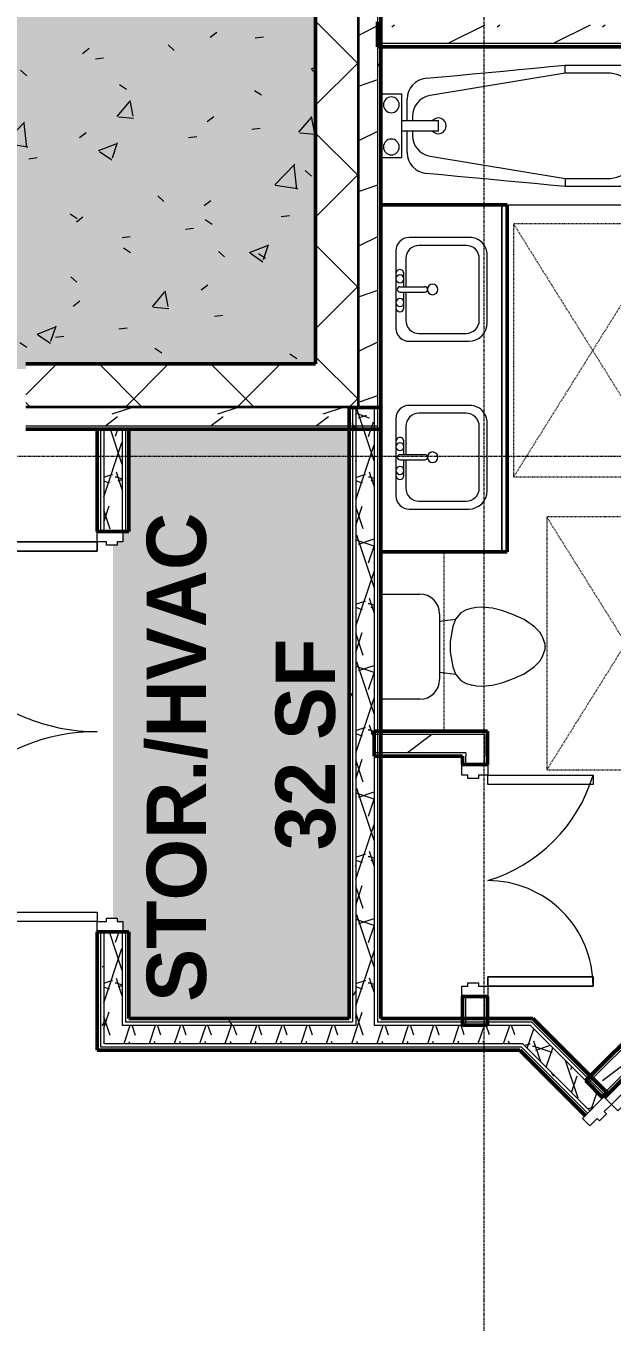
# Model space of a CAD drawing. Extents: x -4294 to -464, y 9706 to 12475.
# Drawn here: x -2587.3 to -2476.1, y 11683 to 11928.9 of the extents above; entities that cross this region are included whole.
import ezdxf

# ---------------------------------------------------------------- set-up
doc = ezdxf.new("R2010")
doc.units = 0
doc.linetypes.add('Dash', pattern=[0.25, 0.125, -0.125])
doc.linetypes.add('Grid Line 1_2_', pattern=[0.875, 0.5, -0.125, 0.125, -0.125])
for name, color, linetype, lineweight in [('0-1', 7, 'Continuous', 5), ('0-2', 50, 'Continuous', 13), ('A-AREA-IDEN', 2, 'Continuous', 9), ('A-DOOR', 31, 'Continuous', 13), ('A-DOOR-1', 7, 'Continuous', 9), ('A-DOOR-2', 90, 'Continuous', 20), ('A-DOOR-5', 31, 'Continuous', 20), ('A-DOOR-6', 31, 'Continuous', 9), ('A-DOOR-FRAM', 31, 'Continuous', 20), ('A-FLOR-PATT-2', 8, 'Continuous', 9), ('A-GENM-HDLN-1', 7, 'Dash', 9), ('A-WALL', 113, 'Continuous', 13), ('A-WALL-2', 250, 'Continuous', 50), ('A-WALL-3', 50, 'Continuous', 13), ('A-WALL-4', 113, 'Continuous', 50), ('A-WALL-PATT-1', 7, 'Continuous', 9), ('A-WALL-PATT-2', 8, 'Continuous', 9), ('A-WALL-PATT-5', 111, 'Continuous', 9), ('I-WALL-1', 2, 'Continuous', 50), ('P-SANR-FIXT-1', 7, 'Continuous', 9), ('Q-CASE-1', 250, 'Continuous', 50), ('Q-CASE-2', 7, 'Continuous', 9), ('Q-CASE-HDLN-1', 7, 'Dash', 9), ('S-GRID-1', 1, 'Grid Line 1_2_', 9)]:
    doc.layers.add(name, color=color, linetype=linetype, lineweight=lineweight)
doc.layers.add('A-AREA-PATT-2', color=7, linetype='Continuous', lineweight=9, transparency=1)
doc.styles.add('Century Gothic_B', font='Gothicb.ttf', dxfattribs={"height": 11.25})
pattern_1 = [(0, (0, 0), (38.4, 9.6), [1.584, -27.216, 1.584, -27.216, -153.6]), (0, (0, 0), (38.4, 9.6), [-57.6, 1.584, -56.016, 1.584, -27.216, -67.2]), (0, (0, 0), (38.4, 9.6), [-144, 1.584, -17.616, 1.584, -46.416]), (120, (14.4, 4.8), (-27.513844, 28.4553755), [1.584, -27.216, 1.584, -27.216, -153.6]), (120, (14.4, 4.8), (-27.513844, 28.4553755), [-57.6, 1.584, -56.016, 1.584, -27.216, -67.2]), (120, (14.4, 4.8), (-27.513844, 28.4553755), [-144, 1.584, -17.616, 1.584, -46.416]), (240, (19.2, 24), (-10.886156, -38.0553755), [1.584, -27.216, 1.584, -27.216, -153.6]), (240, (19.2, 24), (-10.886156, -38.0553755), [-57.6, 1.584, -56.016, 1.584, -27.216, -67.2]), (240, (19.2, 24), (-10.886156, -38.0553755), [-144, 1.584, -17.616, 1.584, -46.416])]
pattern_2 = [(216.87, (7.997, 19.992), (59.9755286, 39.9843071), [9.996, -89.964]), (206.565, (19.992, 13.994), (-19.991807, -19.992219), [22.352, -22.352]), (198.435, (19.992, 3.998), (-39.983821, -19.991955), [12.644, -50.576])]
pattern_3 = [(161.57, (0.6, 0.6), (-4.80033747, -0.00041462), [0, -34.152, 3.792, 0]), (18.43, (-0.6, 0.6), (-4.80033747, 0.00041462), [0, -34.152, 3.792, 0]), (108.43, (0.6, 0.6), (2.39913218, -12.00105099), [11.382, -26.562]), (71.57, (-0.6, 0.6), (2.39913218, 12.00105099), [11.382, -26.562])]
pattern_4 = [(45, (0, 0), (-10.606602, 10.606602), []), (135, (0, 0), (-10.606602, -10.606602), [])]

# ---------------------------------------------------------------- blocks, each defined once
blk = doc.blocks.new('Bath Tub - Maestro - 60_x30_-V51-FLOOR PLAN - 2ND FLOOR')
at = {"layer": 'P-SANR-FIXT-1'}
for p, q in [((35, -3.5), (51, -3.5)), ((35, -5), (35, -3.5)), ((35, -5), (9.35, -9.26)), ((43, -5), (35, -5)), ((4, -9), (0, -9)), ((4, -14), (4, -9)), ((57, -9.5), (57, -20.5)), ((5, -14), (5, -9.96)), ((49, -19), (49, -11)), ((4, -16), (4, -14)), ((4, -14), (10.94, -14)), ((6, -13.2), (6, -14)), ((10.94, -16), (10.94, -14)), ((4, -21), (4, -16)), ((10.94, -16), (4, -16)), ((5, -20.04), (5, -16)), ((6, -16), (6, -16.8)), ((0, -21), (4, -21)), ((9.35, -20.74), (35, -25)), ((35, -25), (35, -26.5)), ((35, -25), (43, -25)), ((51, -26.5), (35, -26.5)), ((24, -30), (60, -30))]:
    blk.add_line(p, q, dxfattribs=at)
at = {"layer": 'P-SANR-FIXT-1', "flags": 128}
for points in [[(8.63, -5.97), (11.56, -5.7), (14.49, -5.42), (17.42, -5.15), (20.35, -4.87), (23.28, -4.6), (26.21, -4.32), (29.14, -4.05), (32.07, -3.77), (35, -3.5)], [(35, -26.5), (32.07, -26.23), (29.14, -25.95), (26.21, -25.68), (23.28, -25.4), (20.35, -25.13), (17.42, -24.85), (14.49, -24.58), (11.56, -24.3), (8.63, -24.03)]]:
    blk.add_lwpolyline(points, dxfattribs=at)
at = {"layer": 'P-SANR-FIXT-1'}
for centre, radius, start, end in [((51, -9.5), 6, 0, 90), ((9, -9.96), 4, 95.3558, 180), ((43, -11), 6, 360, 90), ((2, -11), 1.5, 0, 180), ((10, -13.2), 4, 99.4223, 180), ((2, -11), 1.5, 180, 360), ((10.94, -15), 1.5, 0, 137.9289), ((10, -16.8), 4, 180, 260.5777), ((10.94, -15), 1.5, 222.0711, 360), ((2, -19), 1.5, 0, 180), ((2, -19), 1.5, 180, 360), ((43, -19), 6, 270, 0), ((9, -20.04), 4, 180, 264.6442), ((51, -20.5), 6, 270, 0)]:
    blk.add_arc(centre, radius, start, end, dxfattribs=at)
blk = doc.blocks.new('Toilet-Domestic-3D - Toilet-Domestic-3D-V17-FLOOR PLAN - 2ND FLOOR')
at = {"layer": 'P-SANR-FIXT-1'}
for p, q in [((-9.98, 11.75), (-9.98, 19.18)), ((9.98, 19.18), (9.98, 11.75)), ((6.25, 8.02), (-6.25, 8.02)), ((-4.86, 8.02), (-5.21, 5)), ((4.86, 8.02), (5.21, 5)), ((-5.21, 5), (-6.4, 4)), ((-3.84, 5.5), (-5.21, 5)), ((-1, 6), (-3.84, 5.5)), ((1, 6), (-1, 6)), ((3.84, 5.5), (1, 6)), ((5.21, 5), (3.84, 5.5)), ((6.4, 4), (5.21, 5)), ((-6.97, 3), (-7.24, 2)), ((-6.4, 4), (-6.97, 3)), ((6.97, 3), (6.4, 4)), ((7.24, 2), (6.97, 3)), ((-7.41, 1), (-7.5, 0)), ((-7.24, 2), (-7.41, 1)), ((7.41, 1), (7.24, 2)), ((7.5, 0), (7.41, 1)), ((-7.5, 0), (-7.33, -1.99)), ((-7.33, -1.99), (-6.79, -4)), ((6.79, -4), (7.33, -1.99)), ((7.33, -1.99), (7.5, 0)), ((-6.79, -4), (-6.06, -6)), ((6.06, -6), (6.79, -4)), ((-6.06, -6), (-5.13, -8)), ((5.13, -8), (6.06, -6)), ((-5.13, -8), (-3.74, -10)), ((3.74, -10), (5.13, -8)), ((-3.74, -10), (-2.74, -11)), ((-2.74, -11), (-1.87, -11.5)), ((-1.87, -11.5), (-0.5, -12)), ((-0.5, -12), (0.5, -12)), ((0.5, -12), (1.87, -11.5)), ((1.87, -11.5), (2.74, -11)), ((2.74, -11), (3.74, -10))]:
    blk.add_line(p, q, dxfattribs=at)
for centre, start, end in [((-6.25, 11.75), 180, 270), ((6.25, 11.75), 270, 360)]:
    blk.add_arc(centre, 3.73, start, end, dxfattribs=at)
blk = doc.blocks.new('OD_CW_Upper Cabinet - OD_CW_Upper Cabinet-1867077-FLOOR PLAN - 2ND FLOOR')
at = {"layer": 'Q-CASE-HDLN-1'}
for p, q in [((0.74, -24), (0.74, -12)), ((0.74, -12), (34.74, -12)), ((34.74, -12), (34.74, -24)), ((34.74, -24), (0.74, -24))]:
    blk.add_line(p, q, dxfattribs=at)
blk = doc.blocks.new('M_Sink Vanity-Square - 500 x 440mm-1352614-FLOOR PLAN - 2ND FLOOR')
at = {"layer": 'P-SANR-FIXT-1'}
for p, q in [((7.96, 7.09), (-6.72, 7.09)), ((7.96, 7.09), (-6.72, 7.09)), ((0.12, 5.22), (-5.22, 5.22)), ((3.62, 7.09), (-2.88, 7.09)), ((-2.88, 5.59), (0.12, 5.59)), ((0.12, 6.33), (0.12, 1.59)), ((1.12, 6.33), (1.12, 1.59)), ((1.12, 5.59), (3.62, 5.59)), ((6.46, 5.22), (1.12, 5.22)), ((-9.22, 4.59), (-9.22, -6.73)), ((-9.22, 4.59), (-9.22, -6.73)), ((-7.72, 2.72), (-7.72, -6.23)), ((8.96, -6.23), (8.96, 2.72)), ((10.46, -6.91), (10.46, 4.59)), ((10.46, -6.91), (10.46, 4.59)), ((-5.22, -8.73), (6.46, -8.73)), ((-5.72, -10.23), (7.14, -10.23)), ((-5.72, -10.23), (7.14, -10.23))]:
    blk.add_line(p, q, dxfattribs=at)
for centre, radius, start, end in [((-6.72, 4.59), 2.5, 90, 180), ((-6.72, 4.59), 2.5, 90, 180), ((-5.22, 2.72), 2.5, 90, 180), ((-2.88, 6.34), 0.75, 90, 270), ((-1.88, 6.34), 0.75, 360, 180), ((-1.88, 6.34), 0.75, 180, 0), ((0.62, 6.33), 0.5, 360, 180), ((2.62, 6.34), 0.75, 360, 180), ((2.62, 6.34), 0.75, 180, 360), ((3.62, 6.34), 0.75, 270, 90), ((6.46, 2.72), 2.5, 0, 90), ((7.96, 4.59), 2.5, 0, 90), ((7.96, 4.59), 2.5, 360, 90), ((0.62, 0.13), 1, 360, 180), ((0.62, 0.13), 1, 180, 0), ((0.62, 1.59), 0.5, 180, 0), ((-5.72, -6.73), 3.5, 180, 270), ((-5.72, -6.73), 3.5, 180, 270), ((-5.22, -6.23), 2.5, 180, 270), ((6.46, -6.23), 2.5, 270, 0), ((7.14, -6.91), 3.32, 270, 360), ((7.14, -6.91), 3.32, 270, 0)]:
    blk.add_arc(centre, radius, start, end, dxfattribs=at)
blk = doc.blocks.new('OD_CW_Base Cabinet - OD_CW_Base Cabinet-1833608-FLOOR PLAN - 2ND FLOOR')
at = {"layer": 'Q-CASE-1'}
for p, q in [((0.74, -24), (0.74, 0)), ((0.74, 0), (66.57, 0)), ((66.57, 0), (66.57, -24))]:
    blk.add_line(p, q, dxfattribs=at)
at = {"layer": 'Q-CASE-2'}
for p, q in [((0.74, -1), (0.74, 0)), ((0.74, 0), (66.57, 0)), ((66.57, -1), (0.74, -1)), ((0.74, -24), (0.74, -1)), ((0.74, -1), (66.57, -1)), ((66.57, 0), (66.57, -1)), ((66.57, -1), (66.57, -24))]:
    blk.add_line(p, q, dxfattribs=at)
blk = doc.blocks.new('ADA Clearances - 30_x48_-V14-FLOOR PLAN - 2ND FLOOR')
at = {"layer": 'A-GENM-HDLN-1'}
for p, q in [((15, -24), (-15, 24)), ((-15, -24), (15, 24)), ((15, 24), (-15, 24)), ((-15, 24), (-15, -24)), ((15, -24), (15, 24)), ((-15, -24), (15, -24))]:
    blk.add_line(p, q, dxfattribs=at)
blk = doc.blocks.new('Flush-Double-Door-Adj_swing-w_handle_2100 - 1_-8_ x 7_-0_-2080157-FLOOR PLAN - 2ND FLOOR')
at = {"layer": 'A-DOOR-1'}
for p, q in [((-22, 2.5), (-20, 2.5)), ((-22, -2.375), (-22, 2.5)), ((-20, 2.5), (-20, 1.375)), ((20, 2.5), (22, 2.5)), ((20, 1.375), (20, 2.5)), ((22, 2.5), (22, -2.375)), ((-20, 1.375), (-19.375, 1.375)), ((-19.375, 1.375), (-19.375, -0.625)), ((19.375, -0.625), (19.375, 1.375)), ((19.375, 1.375), (20, 1.375)), ((-20, -2.375), (-22, -2.375)), ((-20, -0.625), (-20, -2.375)), ((-19.375, -0.625), (-20, -0.625)), ((-18.25, -2.375), (-20, -2.375)), ((-20, -2.375), (-20, -22.375)), ((-18.25, -22.375), (-18.25, -2.375)), ((18.25, -2.375), (20, -2.375)), ((18.25, -22.375), (18.25, -2.375)), ((20, -0.625), (19.375, -0.625)), ((20, -2.375), (20, -0.625)), ((20, -2.375), (20, -22.375)), ((22, -2.375), (20, -2.375)), ((-20, -22.375), (-18.25, -22.375)), ((20, -22.375), (18.25, -22.375))]:
    blk.add_line(p, q, dxfattribs=at)
for centre, radius, start, end in [((-20, -2.375), 20, 270, 0), ((28.686, 6.311), 29.972, 196.84609, 253.15391)]:
    blk.add_arc(centre, radius, start, end, dxfattribs=at)
at = {"layer": 'A-DOOR-2'}
for p, q in [((-20, -2.375), (-18.25, -2.375)), ((-20, -22.375), (-20, -2.375)), ((-18.25, -2.375), (-18.25, -22.375)), ((18.25, -22.375), (18.25, -2.375)), ((18.25, -2.375), (20, -2.375)), ((20, -2.375), (20, -22.375)), ((-18.25, -22.375), (-20, -22.375)), ((20, -22.375), (18.25, -22.375))]:
    blk.add_line(p, q, dxfattribs=at)
blk = doc.blocks.new('CTR - 1st Phase - Unit Layouts_rvt-1-FLOOR PLAN - 2ND FLOOR')
at = {"layer": 'A-WALL-PATT-1'}
h = blk.add_hatch(dxfattribs=at)
h.set_pattern_fill('FP_1', color=256, style=0, pattern_type=2)
h.set_pattern_definition(pattern_1)
h.paths.add_polyline_path([(-2459.32, 11924.95), (-2459.32, 11925.58), (-2519.95, 11925.57), (-2519.95, 11924.95), (-2459.95, 11924.95)], flags=0)
h.paths.add_polyline_path([(-2418.2, 11924.95), (-2351.67, 11924.95), (-2351.67, 11925.58), (-2418.2, 11925.58)], flags=0)
h.paths.add_polyline_path([(-2344.7, 11924.95), (-2297.07, 11924.95), (-2297.07, 11925.58), (-2348.17, 11925.58), (-2348.17, 11924.95), (-2347.18, 11924.95)], flags=0)
h.paths.add_polyline_path([(-2455.2, 11924.95), (-2452.2, 11924.95), (-2452.2, 11925.58), (-2455.82, 11925.58), (-2455.82, 11924.95)], flags=0)
h = blk.add_hatch(dxfattribs=at)
h.set_pattern_fill('FP_1', color=256, style=0, pattern_type=2)
h.set_pattern_definition(pattern_1)
h.paths.add_polyline_path([(-2480.62, 11728.35), (-2440.59, 11768.38), (-2441.03, 11768.83), (-2481.06, 11728.8)], flags=0)
h.paths.add_polyline_path([(-2415.13, 11793.84), (-2411.42, 11797.55), (-2411.86, 11797.99), (-2415.58, 11794.28)], flags=0)
h.paths.add_polyline_path([(-2408.95, 11800.03), (-2351.67, 11857.3), (-2351.67, 11858.18), (-2409.39, 11800.47)], flags=0)
h.paths.add_polyline_path([(-2348.17, 11860.8), (-2343.72, 11865.26), (-2344.16, 11865.7), (-2348.17, 11861.68), (-2348.17, 11861.09)], flags=0)
h.paths.add_polyline_path([(-2299.88, 11909.1), (-2296.45, 11912.53), (-2296.45, 11913.41), (-2300.32, 11909.54)], flags=0)
h = blk.add_hatch(dxfattribs=at)
h.set_pattern_fill('FP_1', color=256, style=0, pattern_type=2)
h.set_pattern_definition(pattern_1)
h.paths.add_polyline_path([(-2503.94, 11740.59), (-2503.79, 11740.59), (-2503.79, 11744.75), (-2504.42, 11744.75), (-2504.42, 11740.59)], flags=0)
h.paths.add_polyline_path([(-2503.79, 11788.75), (-2503.79, 11790.38), (-2504.42, 11790.38), (-2504.42, 11788.75)], flags=0)
at = {"layer": 'A-WALL-PATT-2'}
h = blk.add_hatch(dxfattribs=at)
h.set_pattern_fill('FP_2', color=256, style=0, pattern_type=2)
h.set_pattern_definition(pattern_2)
h.paths.add_polyline_path([(-2296.45, 11925.58), (-2296.45, 11929.08), (-2418.2, 11929.08), (-2418.2, 11928.83), (-2382.2, 11928.83), (-2382.2, 11925.83), (-2418.2, 11925.83), (-2418.2, 11925.58), (-2297.07, 11925.58)], flags=0)
h.paths.add_polyline_path([(-2510.6, 11925.58), (-2452.2, 11925.58), (-2452.2, 11929.08), (-2520.57, 11929.08), (-2520.57, 11925.58), (-2512.57, 11925.58)], flags=0)
h = blk.add_hatch(dxfattribs=at)
h.set_pattern_fill('FP_2', color=256, style=0, pattern_type=2)
h.set_pattern_definition(pattern_2)
h.paths.add_polyline_path([(-2478.15, 11725.88), (-2438.12, 11765.91), (-2440.59, 11768.38), (-2480.62, 11728.35)], flags=0)
h.paths.add_polyline_path([(-2412.66, 11791.37), (-2341.24, 11862.78), (-2343.72, 11865.26), (-2415.13, 11793.84)], flags=0)
h.paths.add_polyline_path([(-2297.4, 11906.62), (-2292.95, 11911.08), (-2292.95, 11916.03), (-2299.88, 11909.1), (-2297.45, 11906.67)], flags=0)
h = blk.add_hatch(dxfattribs=at)
h.set_pattern_fill('FP_2', color=256, style=0, pattern_type=2)
h.set_pattern_definition(pattern_2)
h.paths.add_polyline_path([(-2519.95, 11791), (-2500.29, 11791), (-2500.29, 11794.5), (-2521.2, 11794.5), (-2519.95, 11794.25)], flags=0)
at = {"layer": 'A-WALL-2'}
for p, q in [((-2520.57, 11929.7), (-2520.57, 11924.95)), ((-2520.57, 11924.95), (-2459.95, 11924.95)), ((-2499.67, 11795.13), (-2521.2, 11795.13)), ((-2521.2, 11795.13), (-2521.2, 11790.38)), ((-2499.67, 11794.5), (-2499.67, 11795.13)), ((-2499.67, 11790.38), (-2499.67, 11794.5)), ((-2521.2, 11790.38), (-2504.42, 11790.38)), ((-2504.42, 11790.38), (-2504.42, 11788.75)), ((-2499.67, 11788.75), (-2499.67, 11790.38)), ((-2504.42, 11788.75), (-2499.67, 11788.75)), ((-2441.03, 11768.83), (-2481.06, 11728.8)), ((-2477.53, 11725.61), (-2437.67, 11765.47)), ((-2504.42, 11744.75), (-2504.42, 11739.34)), ((-2499.67, 11744.75), (-2504.42, 11744.75)), ((-2499.67, 11739.34), (-2499.67, 11744.75)), ((-2504.42, 11739.34), (-2499.67, 11739.34)), ((-2481.06, 11728.8), (-2477.79, 11725.53))]:
    blk.add_line(p, q, dxfattribs=at)
at = {"layer": 'A-WALL-3'}
for p, q in [((-2459.32, 11925.58), (-2520.57, 11925.58)), ((-2500.29, 11794.5), (-2521.2, 11794.5)), ((-2500.29, 11794.5), (-2500.29, 11791)), ((-2503.79, 11791), (-2521.2, 11791)), ((-2503.79, 11791), (-2503.79, 11790.38)), ((-2503.79, 11788.75), (-2503.79, 11790.38)), ((-2500.29, 11791), (-2500.29, 11790.38)), ((-2500.29, 11788.75), (-2500.29, 11790.38)), ((-2440.59, 11768.38), (-2480.62, 11728.35)), ((-2438.12, 11765.91), (-2478.15, 11725.88)), ((-2503.79, 11739.34), (-2503.79, 11744.75)), ((-2500.29, 11739.34), (-2500.29, 11744.75))]:
    blk.add_line(p, q, dxfattribs=at)
at = {"layer": '0-2'}
blk.add_blockref('Bath Tub - Maestro - 60_x30_-V51-FLOOR PLAN - 2ND FLOOR', (-2519.95, 11924.95), dxfattribs=at)
for name, p, rotation in [('OD_CW_Base Cabinet - OD_CW_Base Cabinet-1833608-FLOOR PLAN - 2ND FLOOR', (-2495.95, 11895.69), 269.9999999999856), ('ADA Clearances - 30_x48_-V14-FLOOR PLAN - 2ND FLOOR', (-2479.75, 11867.33), 180), ('M_Sink Vanity-Square - 500 x 440mm-1352614-FLOOR PLAN - 2ND FLOOR', (-2509.98, 11878.3), 89.9999999999851), ('M_Sink Vanity-Square - 500 x 440mm-1352614-FLOOR PLAN - 2ND FLOOR', (-2509.98, 11846.46), 89.9999999999851), ('ADA Clearances - 30_x48_-V14-FLOOR PLAN - 2ND FLOOR', (-2473.47, 11811.75), 180), ('OD_CW_Upper Cabinet - OD_CW_Upper Cabinet-1867077-FLOOR PLAN - 2ND FLOOR', (-2495.95, 11829.87), 269.9999999999939), ('Toilet-Domestic-3D - Toilet-Domestic-3D-V17-FLOOR PLAN - 2ND FLOOR', (-2500.77, 11811.13), 90.00000000000304), ('Flush-Double-Door-Adj_swing-w_handle_2100 - 1_-8_ x 7_-0_-2080157-FLOOR PLAN - 2ND FLOOR', (-2502.04, 11766.75), 89.99999999999928)]:
    blk.add_blockref(name, p, dxfattribs=dict(at, rotation=rotation))
blk = doc.blocks.new('CTR - 1st Phase - Shell_rvt-1-FLOOR PLAN - 2ND FLOOR')
at = {"layer": 'A-FLOR-PATT-2'}
h = blk.add_hatch(dxfattribs=at)
h.set_pattern_fill('FP_39', color=256, style=0, pattern_type=2)
h.set_pattern_definition([(50, (0, 0), (34.4287, -3.01202), [3.6, -39.6]), (355, (0, 0), (-6.6596, 36.10481), [2.88, -31.68]), (100.451, (2.87, -0.25), (27.76876, 33.0931), [3.06, -33.655]), (46.184, (0, 9.6), (51.22752, -7.94535), [5.4, -59.4]), (96.636, (4.27, 8.94), (44.86319, 46.7577), [4.589, -50.482]), (351.184, (0, 9.6), (44.86417, 46.75745), [4.32, -47.52]), (21, (4.8, 7.2), (28.65176, -19.325734), [3.6, -39.6]), (326, (4.8, 7.2), (11.67934, 34.80662), [2.88, -31.68]), (71.451, (7.188, 5.59), (40.33096, 15.48132), [3.06, -33.655]), (37.5, (0, 0), (0.583112, 15.978979), [1.584, -29.712, 1.584, -30.576, -31.8]), (37.5, (0, 0), (0.583112, 15.978979), [-63.456, 1.584, -30.216]), (7.5, (0, 0), (12.62689, 18.932107), [1.584, -16.752, 1.584, -28.992, -12.12]), (7.5, (0, 0), (12.62689, 18.932107), [-48.912, 1.584, -10.536]), (327.5, (-10.704, 0), (25.622992, -1.082799), [1.584, -10.416, 1.584, -35.856, -49.68]), (327.5, (-10.704, 0), (25.622992, -1.082799), [-49.44, 1.584, -48.096]), (317.5, (-15.504, 0), (27.99243, 4.80496), [1.584, -14.016, 1.584, -23.28, -35.28]), (317.5, (-15.504, 0), (27.99243, 4.80496), [-40.464, 1.584, -33.696])])
h.paths.add_polyline_path([(-2625.26, 11864.79), (-2625.26, 11899.79), (-2623.51, 11899.79), (-2623.51, 11864.79), (-2532.32, 11864.79), (-2532.32, 11931.56), (-2534.32, 11931.56), (-2534.32, 11933.69), (-2532.32, 11933.69), (-2532.32, 11942.56), (-2580.32, 11942.56), (-2580.32, 11933.69), (-2578.32, 11933.69), (-2578.32, 11931.56), (-2628.32, 11931.56), (-2628.32, 11864.79), (-2627.26, 11864.79)], flags=0)
at = {"layer": 'S-GRID-1'}
for p, q in [((-2500.32, 9836.18), (-2500.32, 12413.74)), ((-464.45, 11847.19), (-4232.19, 11847.19))]:
    blk.add_line(p, q, dxfattribs=at)
blk = doc.blocks.new('HOLLOW METAL - UNIT DOOR-1922532-FLOOR PLAN - 2ND FLOOR')
at = {"layer": 'A-DOOR-5'}
for p, q in [((16.25, -2.25), (18, -2.25)), ((16.25, -38.25), (16.25, -2.25)), ((18, -2.25), (18, -38.25)), ((18, -38.25), (16.25, -38.25))]:
    blk.add_line(p, q, dxfattribs=at)
at = {"layer": 'A-DOOR-6'}
blk.add_arc((18, -2.25), 36, 180, 270, dxfattribs=at)
at = {"layer": 'A-DOOR-FRAM'}
for p, q in [((-20, 3.5), (-18, 3.5)), ((-20, -2.25), (-20, 3.5)), ((-18, 3.5), (-18, 1.5625)), ((18, 3.5), (20, 3.5)), ((18, 1.5625), (18, 3.5)), ((20, 3.5), (20, -2.25)), ((-18, 1.5625), (-17.375, 1.5625)), ((-17.375, 1.5625), (-17.375, -0.3125)), ((17.375, 1.5625), (18, 1.5625)), ((17.375, -0.3125), (17.375, 1.5625)), ((-18, -2.25), (-20, -2.25)), ((-18, -0.3125), (-18, -2.25)), ((-17.375, -0.3125), (-18, -0.3125)), ((18, -0.3125), (17.375, -0.3125)), ((18, -2.25), (18, -0.3125)), ((20, -2.25), (18, -2.25))]:
    blk.add_line(p, q, dxfattribs=at)
blk = doc.blocks.new('Flush-Double-Door-Adj_swing-w_handle_2100 - 3_-0_ x 7_-0_-1994204-FLOOR PLAN - 2ND FLOOR')
at = {"layer": 'A-DOOR-5'}
for p, q in [((-36, -3), (-34.25, -3)), ((-36, -39), (-36, -3)), ((-34.25, -3), (-34.25, -39)), ((34.25, -39), (34.25, -3)), ((34.25, -3), (36, -3)), ((36, -3), (36, -39)), ((-34.25, -39), (-36, -39)), ((36, -39), (34.25, -39))]:
    blk.add_line(p, q, dxfattribs=at)
at = {"layer": 'A-DOOR-6'}
for p, q in [((-38, 1.875), (-36, 1.875)), ((-38, -3), (-38, 1.875)), ((-36, 1.875), (-36, 0.75)), ((-36, 0.75), (-35.375, 0.75)), ((-35.375, 0.75), (-35.375, -1.25)), ((35.375, -1.25), (35.375, 0.75)), ((35.375, 0.75), (36, 0.75)), ((36, 1.875), (38, 1.875)), ((36, 0.75), (36, 1.875)), ((38, 1.875), (38, -3)), ((-36, -1.25), (-36, -3)), ((-35.375, -1.25), (-36, -1.25)), ((36, -1.25), (35.375, -1.25)), ((36, -3), (36, -1.25)), ((-36, -3), (-38, -3)), ((-34.25, -3), (-36, -3)), ((-36, -3), (-36, -39)), ((-34.25, -39), (-34.25, -3)), ((34.25, -3), (36, -3)), ((34.25, -39), (34.25, -3)), ((36, -3), (36, -39)), ((38, -3), (36, -3)), ((-36, -39), (-34.25, -39)), ((36, -39), (34.25, -39))]:
    blk.add_line(p, q, dxfattribs=at)
for centre, radius, start, end in [((-36, -3), 36, 270, 0), ((35.775, -3.225), 35.776, 179.64034, 270.35966)]:
    blk.add_arc(centre, radius, start, end, dxfattribs=at)

msp = doc.modelspace()

# ---------------------------------------------------------------- hatches: boundary and pattern name
at = {"layer": 'A-AREA-PATT-2'}
h = msp.add_hatch(color=256, dxfattribs=at)
h.paths.add_polyline_path([(-2625.2612, 11858.6019), (-2589.2612, 11858.6019), (-2589.2612, 11859.9769), (-2589.8862, 11859.9769), (-2589.8862, 11861.8519), (-2589.2612, 11861.8519), (-2589.2612, 11863.7894), (-2587.2612, 11863.7894), (-2587.2612, 11864.7894), (-2532.3237, 11864.7894), (-2532.3237, 11931.5644), (-2534.3237, 11931.5644), (-2534.3237, 11933.6918), (-2532.3237, 11933.6918), (-2532.3237, 11942.5644), (-2580.3237, 11942.5644), (-2580.3237, 11933.6918), (-2578.3237, 11933.6918), (-2578.3237, 11931.5644), (-2628.3237, 11931.5644), (-2628.3237, 11864.7894), (-2627.2612, 11864.7894), (-2627.2612, 11863.7894), (-2625.2612, 11863.7894), (-2625.2612, 11861.8519), (-2624.6362, 11861.8519), (-2624.6362, 11859.9769), (-2625.2612, 11859.9769)], flags=0)
h.paths.add_polyline_path([(-2623.5112, 11863.7894), (-2625.2612, 11863.7894), (-2625.2612, 11899.7894), (-2623.5112, 11899.7894), (-2623.5112, 11863.9574)], flags=0)
h.paths.add_polyline_path([(-2632.6702, 12076.4644), (-2628.3237, 12076.4644), (-2628.3237, 12076.5644), (-2532.3237, 12076.5644), (-2532.3237, 12076.4644), (-2526.1362, 12076.4644), (-2526.1362, 12077.1894), (-2634.5112, 12077.1894), (-2634.5112, 12076.4644)], flags=0)
msp.add_hatch(color=256, dxfattribs=at).paths.add_polyline_path([(-2567.7237, 11740.5894), (-2525.9487, 11740.5894), (-2525.9487, 11852.4144), (-2567.7237, 11852.4144), (-2567.7237, 11833.0019), (-2568.8487, 11833.0019), (-2568.8487, 11831.0019), (-2569.9737, 11831.0019), (-2569.9737, 11830.3769), (-2570.7237, 11830.3769), (-2570.7237, 11759.6269), (-2569.9737, 11759.6269), (-2569.9737, 11759.0019), (-2568.8487, 11759.0019), (-2568.8487, 11757.0019), (-2567.7237, 11757.0019), (-2567.7237, 11740.5944)], flags=0)
at = {"layer": 'A-WALL-PATT-5'}
h = msp.add_hatch(dxfattribs=at)
h.set_pattern_fill('FP_40', color=256, style=0, pattern_type=2)
h.set_pattern_definition(pattern_4)
h.paths.add_polyline_path([(-2524.3237, 11856.7894), (-2524.3237, 12076.4644), (-2532.3237, 12076.4644), (-2532.3237, 11856.7894), (-2526.3528, 11856.7894)], flags=0)
h = msp.add_hatch(dxfattribs=at)
h.set_pattern_fill('FP_2', color=256, style=0, pattern_type=2)
h.set_pattern_definition(pattern_2)
h.paths.add_polyline_path([(-2520.5737, 11853.0394), (-2520.5737, 12076.4644), (-2524.0737, 12076.4644), (-2524.0737, 11856.5394), (-2522.3072, 11854.7729)], flags=0)
h = msp.add_hatch(dxfattribs=at)
h.set_pattern_fill('FP_1', color=256, style=0, pattern_type=2)
h.set_pattern_definition(pattern_1)
h.paths.add_polyline_path([(-2519.9487, 11852.4144), (-2519.9487, 11925.5799), (-2520.5737, 11925.5799), (-2520.5737, 11853.0394)], flags=0)
h.paths.add_polyline_path([(-2520.361, 11929.0799), (-2519.9487, 11929.0799), (-2519.9487, 12076.4644), (-2520.5737, 12076.4644), (-2520.5737, 11929.0799)], flags=0)
h = msp.add_hatch(dxfattribs=at)
h.set_pattern_fill('FP_40', color=256, style=0, pattern_type=2)
h.set_pattern_definition(pattern_4)
h.paths.add_polyline_path([(-2636.3237, 11856.7894), (-2627.2612, 11856.7894), (-2627.2612, 11864.7894), (-2636.3237, 11864.7894)], flags=0)
h.paths.add_polyline_path([(-2532.6261, 11856.7894), (-2532.3237, 11856.7894), (-2532.3237, 11864.7894), (-2587.2612, 11864.7894), (-2587.2612, 11856.7894), (-2540.1351, 11856.7894)], flags=0)
h = msp.add_hatch(dxfattribs=at)
h.set_pattern_fill('FP_2', color=256, style=0, pattern_type=2)
h.set_pattern_definition(pattern_2)
h.paths.add_polyline_path([(-2639.6707, 11853.0394), (-2627.2612, 11853.0394), (-2627.2612, 11856.5394), (-2640.0737, 11856.5394), (-2640.0737, 11853.0394), (-2639.6737, 11853.0394)], flags=0)
h.paths.add_polyline_path([(-2567.6998, 11853.0394), (-2525.9487, 11853.0394), (-2525.9487, 11856.5394), (-2587.2612, 11856.5394), (-2587.2612, 11853.0394)], flags=0)
h = msp.add_hatch(dxfattribs=at)
h.set_pattern_fill('FP_1', color=256, style=0, pattern_type=2)
h.set_pattern_definition(pattern_1)
h.paths.add_polyline_path([(-2525.3237, 11740.5894), (-2525.3237, 11856.5394), (-2525.9487, 11856.5394), (-2525.9487, 11740.5894)], flags=0)
h = msp.add_hatch(dxfattribs=at)
h.set_pattern_fill('FP_1', color=256, style=0, pattern_type=2)
h.set_pattern_definition(pattern_1)
h.paths.add_polyline_path([(-2524.6987, 11739.9644), (-2524.6987, 11856.5394), (-2525.3237, 11856.5394), (-2525.3237, 11739.9644)], flags=0)
h = msp.add_hatch(dxfattribs=at)
h.set_pattern_fill('FP_41', color=256, style=0, pattern_type=2)
h.set_pattern_definition(pattern_3)
h.paths.add_polyline_path([(-2524.6987, 11739.3394), (-2521.1987, 11739.3394), (-2521.1987, 11853.6644), (-2524.1349, 11856.5394), (-2524.6987, 11856.5394), (-2524.6987, 11739.8038)], flags=0)
h = msp.add_hatch(dxfattribs=at)
h.set_pattern_fill('FP_1', color=256, style=0, pattern_type=2)
h.set_pattern_definition(pattern_1)
h.paths.add_polyline_path([(-2636.6115, 11852.4144), (-2627.2612, 11852.4144), (-2627.2612, 11853.0394), (-2640.6987, 11853.0394), (-2640.6987, 11852.4144), (-2639.1059, 11852.4144)], flags=0)
h.paths.add_polyline_path([(-2532.3237, 11852.4144), (-2525.9487, 11852.4144), (-2525.9487, 11853.0394), (-2587.2612, 11853.0394), (-2587.2612, 11852.4144), (-2540.1351, 11852.4144)], flags=0)
h = msp.add_hatch(dxfattribs=at)
h.set_pattern_fill('FP_1', color=256, style=0, pattern_type=2)
h.set_pattern_definition(pattern_1)
h.paths.add_polyline_path([(-2573.0987, 11735.2144), (-2572.4737, 11735.2144), (-2572.4737, 11757.0019), (-2573.0987, 11757.0019), (-2573.0987, 11735.8394)], flags=0)
h.paths.add_polyline_path([(-2572.4737, 11833.0019), (-2572.4737, 11852.4144), (-2573.0987, 11852.4144), (-2573.0987, 11833.0019)], flags=0)
h = msp.add_hatch(dxfattribs=at)
h.set_pattern_fill('FP_41', color=256, style=0, pattern_type=2)
h.set_pattern_definition(pattern_3)
h.paths.add_polyline_path([(-2572.4737, 11735.8394), (-2568.9737, 11735.8394), (-2568.9737, 11757.0019), (-2572.4737, 11757.0019), (-2572.4737, 11739.3394)], flags=0)
h.paths.add_polyline_path([(-2568.9737, 11833.0019), (-2568.9737, 11852.4144), (-2572.4737, 11852.4144), (-2572.4737, 11833.0019)], flags=0)
h = msp.add_hatch(dxfattribs=at)
h.set_pattern_fill('FP_1', color=256, style=0, pattern_type=2)
h.set_pattern_definition(pattern_1)
h.paths.add_polyline_path([(-2498.9472, 11739.9644), (-2491.3458, 11739.9644), (-2491.9708, 11740.5894), (-2500.2909, 11740.5894), (-2500.2909, 11739.9644)], flags=0)
h.paths.add_polyline_path([(-2567.7237, 11739.9644), (-2525.3237, 11739.9644), (-2525.3237, 11740.5894), (-2567.7237, 11740.5894)], flags=0)
h.paths.add_polyline_path([(-2503.7909, 11739.9644), (-2503.7909, 11740.5894), (-2520.5737, 11740.5894), (-2520.5737, 11739.9644), (-2512.5704, 11739.9644)], flags=0)
h = msp.add_hatch(dxfattribs=at)
h.set_pattern_fill('FP_41', color=256, style=0, pattern_type=2)
h.set_pattern_definition(pattern_3)
h.paths.add_polyline_path([(-2512.5704, 11735.8394), (-2493.0544, 11735.8394), (-2496.5544, 11739.3394), (-2568.9737, 11739.3394), (-2568.9737, 11735.8394), (-2521.1987, 11735.8394)], flags=0)
h = msp.add_hatch(dxfattribs=at)
h.set_pattern_fill('FP_1', color=256, style=0, pattern_type=2)
h.set_pattern_definition(pattern_1)
h.paths.add_polyline_path([(-2498.3222, 11739.3394), (-2491.6047, 11739.3394), (-2492.271, 11739.9644), (-2500.2909, 11739.9644), (-2500.2909, 11739.3394)], flags=0)
h.paths.add_polyline_path([(-2568.3487, 11739.3394), (-2524.6987, 11739.3394), (-2524.6987, 11739.9644), (-2568.3487, 11739.955)], flags=0)
h.paths.add_polyline_path([(-2512.5704, 11739.3394), (-2503.7909, 11739.3394), (-2503.7909, 11739.9644), (-2521.1987, 11739.9644), (-2521.1987, 11739.3394), (-2519.9487, 11739.3394)], flags=0)
h = msp.add_hatch(dxfattribs=at)
h.set_pattern_fill('FP_41', color=256, style=0, pattern_type=2)
h.set_pattern_definition(pattern_3)
h.paths.add_polyline_path([(-2441.5524, 11684.7394), (-2437.0047, 11684.7394), (-2449.5073, 11697.242), (-2451.9822, 11694.7671), (-2441.9544, 11684.7394)], flags=0)
h.paths.add_polyline_path([(-2480.2665, 11723.0514), (-2477.7916, 11725.5263), (-2491.6047, 11739.3394), (-2496.5544, 11739.3394), (-2480.62, 11723.405)], flags=0)
h = msp.add_hatch(dxfattribs=at)
h.set_pattern_fill('FP_1', color=256, style=0, pattern_type=2)
h.set_pattern_definition(pattern_1)
h.paths.add_polyline_path([(-2441.1104, 11683.0115), (-2440.6685, 11683.4534), (-2451.9822, 11694.7671), (-2452.4241, 11694.3252), (-2441.5524, 11683.4534)], flags=0)
h.paths.add_polyline_path([(-2480.7084, 11722.6095), (-2480.2665, 11723.0514), (-2493.0544, 11735.8394), (-2493.9383, 11735.8394), (-2481.0178, 11722.9188)], flags=0)

# ---------------------------------------------------------------- linework, layer by layer
at = {"layer": 'A-WALL'}
for p, q in [((-2524.3237, 11856.7894), (-2524.3237, 12076.4644)), ((-2524.0737, 11856.5394), (-2524.0737, 12076.4644)), ((-2520.5737, 12076.4644), (-2520.5737, 11739.9644)), ((-2587.2612, 11856.7894), (-2524.3237, 11856.7894)), ((-2587.2612, 11856.5394), (-2525.9487, 11856.5394)), ((-2525.3237, 11856.5394), (-2525.3237, 11739.9644)), ((-2524.6987, 11856.5394), (-2524.6987, 11739.3394)), ((-2521.1987, 11856.5394), (-2521.1987, 11739.3394)), ((-2587.2612, 11853.0394), (-2520.5737, 11853.0394)), ((-2573.0987, 11852.4144), (-2573.0987, 11833.0019)), ((-2572.4737, 11852.4144), (-2572.4737, 11833.0019)), ((-2568.9737, 11852.4144), (-2568.9737, 11833.0019)), ((-2568.3487, 11852.4144), (-2568.3487, 11833.0019)), ((-2573.0987, 11757.0019), (-2573.0987, 11735.2144)), ((-2572.4737, 11757.0019), (-2572.4737, 11735.8394)), ((-2568.9737, 11757.0019), (-2568.9737, 11739.3394)), ((-2568.3487, 11757.0019), (-2568.3487, 11739.9644)), ((-2568.9737, 11739.3394), (-2524.6987, 11739.3394)), ((-2568.3487, 11739.9644), (-2525.3237, 11739.9644)), ((-2521.1987, 11739.3394), (-2491.6047, 11739.3394)), ((-2520.5737, 11739.9644), (-2491.3458, 11739.9644)), ((-2477.7916, 11725.5263), (-2491.6047, 11739.3394)), ((-2477.3496, 11725.9682), (-2491.3458, 11739.9644)), ((-2572.4737, 11735.8394), (-2493.0544, 11735.8394)), ((-2480.2665, 11723.0514), (-2493.0544, 11735.8394)), ((-2573.0987, 11735.2144), (-2493.3133, 11735.2144)), ((-2480.7084, 11722.6095), (-2493.3133, 11735.2144))]:
    msp.add_line(p, q, dxfattribs=at)
at = {"layer": 'A-WALL-4'}
for p, q in [((-2532.3237, 12076.4644), (-2532.3237, 11864.7894)), ((-2519.9487, 11856.5394), (-2519.9487, 12076.4644)), ((-2532.3237, 11864.7894), (-2587.2612, 11864.7894)), ((-2587.2612, 11852.4144), (-2519.9487, 11852.4144))]:
    msp.add_line(p, q, dxfattribs=at)
at = {"layer": 'I-WALL-1'}
for p, q in [((-2519.9487, 11856.5394), (-2525.9487, 11856.5394)), ((-2525.9487, 11856.5394), (-2525.9487, 11740.5894)), ((-2519.9487, 11740.5894), (-2519.9487, 11856.5394)), ((-2573.7237, 11852.4144), (-2573.7237, 11833.0019)), ((-2567.7237, 11833.0019), (-2567.7237, 11852.4144)), ((-2573.7237, 11833.0019), (-2567.7237, 11833.0019)), ((-2567.7237, 11757.0019), (-2573.7237, 11757.0019)), ((-2573.7237, 11757.0019), (-2573.7237, 11734.5894)), ((-2567.7237, 11740.5894), (-2567.7237, 11757.0019)), ((-2525.9487, 11740.5894), (-2567.7237, 11740.5894)), ((-2491.0869, 11740.5894), (-2519.9487, 11740.5894)), ((-2476.9077, 11726.4102), (-2491.0869, 11740.5894)), ((-2573.7237, 11734.5894), (-2493.5722, 11734.5894)), ((-2493.5722, 11734.5894), (-2481.1503, 11722.1675)), ((-2477.6148, 11725.7031), (-2476.9077, 11726.4102))]:
    msp.add_line(p, q, dxfattribs=at)

# ---------------------------------------------------------------- block references
at = {"layer": '0-1'}
for name in ['CTR - 1st Phase - Shell_rvt-1-FLOOR PLAN - 2ND FLOOR', 'CTR - 1st Phase - Unit Layouts_rvt-1-FLOOR PLAN - 2ND FLOOR']:
    msp.add_blockref(name, (0, 0), dxfattribs=at)
at = {"layer": 'A-DOOR'}
for name, p, rotation in [('Flush-Double-Door-Adj_swing-w_handle_2100 - 3_-0_ x 7_-0_-1994204-FLOOR PLAN - 2ND FLOOR', (-2570.7237, 11795.0019), 270.0000000000015), ('HOLLOW METAL - UNIT DOOR-1922532-FLOOR PLAN - 2ND FLOOR', (-2465.0637, 11709.9699), 135.0000000000455)]:
    msp.add_blockref(name, p, dxfattribs=dict(at, rotation=rotation))

# ---------------------------------------------------------------- texts
at = {"layer": 'A-AREA-IDEN', "char_height": 11.25, "attachment_point": 1, "rotation": 90, "style": 'Century Gothic_B'}
for s, insert, width in [('STOR./HVAC', (-2564.3481, 11743.7548), 116.27625), ('32 SF', (-2539.8905, 11772.5265), 46.58625)]:
    msp.add_mtext(s, dxfattribs=dict(at, insert=insert, width=width))

doc.saveas('drawing.dxf')
